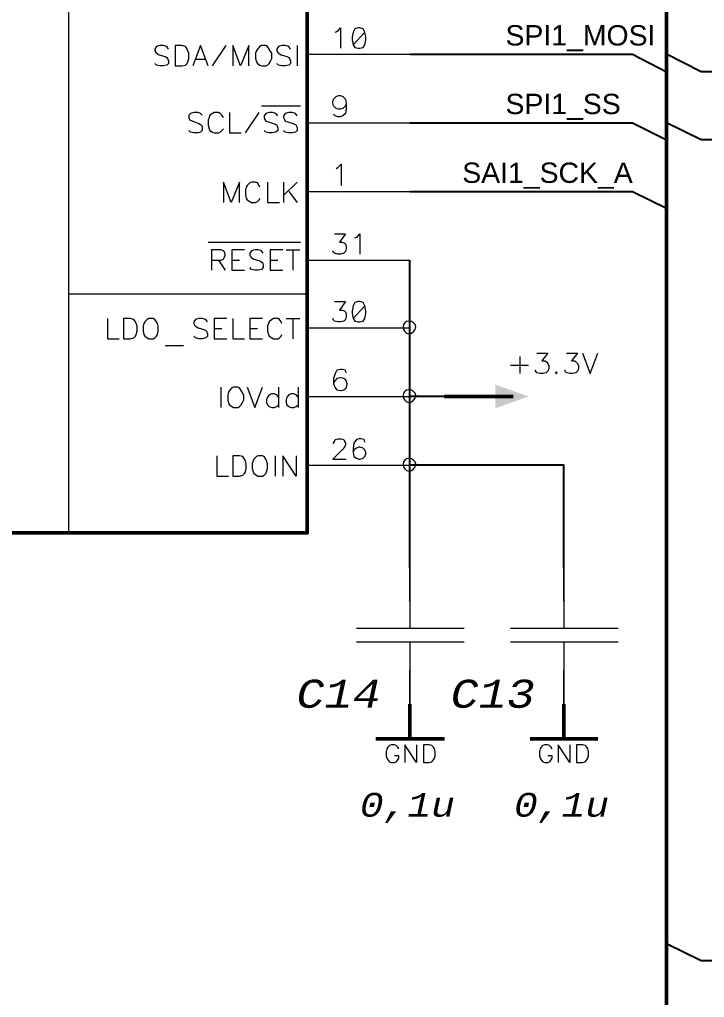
# Model space of a CAD drawing. Header units: millimetres. Extents: x -2024 to 917, y -725 to 13.
# Drawn here: x -1541.6 to -1507.9, y -115.44 to -67.36 of the extents above; entities that cross this region are included whole.
import ezdxf

# ---------------------------------------------------------------- set-up
doc = ezdxf.new("R2010")
doc.units = ezdxf.units.MM
doc.styles.add('PDF Courier New Italic', font='couri.ttf')
doc.styles.get("Standard").update_dxf_attribs({"font": 'arial.ttf'})

msp = doc.modelspace()

# ---------------------------------------------------------------- linework, layer by layer
at = {"color": 7, "lineweight": 50}
msp.add_lwpolyline([(-1561.066, -92.602), (-1561.066, -25.352), (-1527.441, -25.352), (-1527.441, -92.602)], close=True, dxfattribs=at)
at = {"color": 7, "lineweight": 18}
for points in [[(-1539.191, -25.352), (-1539.191, -92.602)], [(-1526.066, -67.977), (-1525.941, -67.935), (-1525.816, -67.768), (-1525.816, -68.768)], [(-1524.608, -67.977), (-1525.191, -68.602)], [(-1534.274, -68.81), (-1534.358, -68.685), (-1534.524, -68.643), (-1534.691, -68.643), (-1534.858, -68.685), (-1534.941, -68.81), (-1534.941, -68.893), (-1534.899, -68.977), (-1534.858, -69.018), (-1534.733, -69.102), (-1534.441, -69.185), (-1534.358, -69.227), (-1534.316, -69.268), (-1534.274, -69.393), (-1534.274, -69.518), (-1534.358, -69.602), (-1534.524, -69.643), (-1534.691, -69.643), (-1534.858, -69.602), (-1534.941, -69.518)], [(-1532.316, -69.643), (-1532.691, -68.643), (-1533.066, -69.643)], [(-1532.108, -69.643), (-1531.441, -68.643)], [(-1530.316, -69.643), (-1530.316, -68.643), (-1530.733, -69.643), (-1531.108, -68.643), (-1531.108, -69.643)], [(-1528.274, -68.81), (-1528.358, -68.685), (-1528.524, -68.643), (-1528.691, -68.643), (-1528.858, -68.685), (-1528.941, -68.81), (-1528.941, -68.893), (-1528.899, -68.977), (-1528.858, -69.018), (-1528.733, -69.102), (-1528.441, -69.185), (-1528.358, -69.227), (-1528.316, -69.268), (-1528.274, -69.393), (-1528.274, -69.518), (-1528.358, -69.602), (-1528.524, -69.643), (-1528.691, -69.643), (-1528.858, -69.602), (-1528.941, -69.518)], [(-1527.941, -68.643), (-1527.941, -69.643)], [(-1532.941, -69.31), (-1532.441, -69.31)], [(-1525.524, -71.477), (-1525.566, -71.602), (-1525.691, -71.727), (-1525.816, -71.768), (-1525.899, -71.768), (-1526.024, -71.727), (-1526.149, -71.602), (-1526.191, -71.477), (-1526.191, -71.393), (-1526.149, -71.268), (-1526.024, -71.143), (-1525.899, -71.102), (-1525.816, -71.102), (-1525.691, -71.143), (-1525.566, -71.268), (-1525.524, -71.477), (-1525.524, -71.727), (-1525.566, -71.977), (-1525.691, -72.102), (-1525.816, -72.143), (-1525.941, -72.143), (-1526.066, -72.102), (-1526.149, -72.018)], [(-1529.691, -71.602), (-1527.774, -71.602)], [(-1532.608, -72.06), (-1532.691, -71.977), (-1532.816, -71.935), (-1533.024, -71.935), (-1533.191, -71.977), (-1533.274, -72.06), (-1533.274, -72.185), (-1533.233, -72.268), (-1533.191, -72.31), (-1533.066, -72.352), (-1532.774, -72.477), (-1532.691, -72.518), (-1532.649, -72.56), (-1532.608, -72.643), (-1532.608, -72.81), (-1532.691, -72.893), (-1532.816, -72.935), (-1533.024, -72.935), (-1533.191, -72.893), (-1533.274, -72.81)], [(-1531.566, -72.185), (-1531.649, -72.06), (-1531.733, -71.977), (-1531.816, -71.935), (-1532.024, -71.935), (-1532.108, -71.977), (-1532.233, -72.06), (-1532.274, -72.185), (-1532.316, -72.31), (-1532.316, -72.56), (-1532.274, -72.727), (-1532.233, -72.81), (-1532.108, -72.893), (-1532.024, -72.935), (-1531.816, -72.935), (-1531.733, -72.893), (-1531.649, -72.81), (-1531.566, -72.727)], [(-1531.274, -71.935), (-1531.274, -72.935), (-1530.691, -72.935)], [(-1530.483, -72.935), (-1529.816, -71.935)], [(-1528.899, -72.102), (-1528.983, -71.977), (-1529.149, -71.935), (-1529.316, -71.935), (-1529.483, -71.977), (-1529.566, -72.102), (-1529.566, -72.185), (-1529.524, -72.268), (-1529.483, -72.352), (-1529.358, -72.393), (-1529.108, -72.477), (-1528.983, -72.518), (-1528.941, -72.56), (-1528.899, -72.685), (-1528.899, -72.81), (-1528.983, -72.893), (-1529.149, -72.935), (-1529.316, -72.935), (-1529.483, -72.893), (-1529.566, -72.81)], [(-1527.941, -72.102), (-1528.024, -71.977), (-1528.191, -71.935), (-1528.358, -71.935), (-1528.524, -71.977), (-1528.608, -72.102), (-1528.608, -72.185), (-1528.566, -72.268), (-1528.524, -72.352), (-1528.399, -72.393), (-1528.149, -72.477), (-1528.024, -72.518), (-1527.983, -72.56), (-1527.941, -72.685), (-1527.941, -72.81), (-1528.024, -72.893), (-1528.191, -72.935), (-1528.358, -72.935), (-1528.524, -72.893), (-1528.608, -72.81)], [(-1526.024, -74.685), (-1525.941, -74.643), (-1525.774, -74.477), (-1525.774, -75.518)], [(-1530.774, -76.352), (-1530.774, -75.352), (-1531.191, -76.352), (-1531.566, -75.352), (-1531.566, -76.352)], [(-1529.774, -75.602), (-1529.816, -75.518), (-1529.899, -75.393), (-1529.983, -75.352), (-1530.191, -75.352), (-1530.274, -75.393), (-1530.399, -75.518), (-1530.441, -75.602), (-1530.483, -75.727), (-1530.483, -75.977), (-1530.441, -76.143), (-1530.399, -76.227), (-1530.274, -76.31), (-1530.191, -76.352), (-1529.983, -76.352), (-1529.899, -76.31), (-1529.816, -76.227), (-1529.774, -76.143)], [(-1529.399, -75.352), (-1529.399, -76.352), (-1528.816, -76.352)], [(-1528.608, -75.352), (-1528.608, -76.352)], [(-1527.941, -75.352), (-1528.608, -76.018)], [(-1528.358, -75.81), (-1527.941, -76.352)], [(-1526.108, -77.893), (-1525.566, -77.893), (-1525.858, -78.31), (-1525.733, -78.31), (-1525.608, -78.352), (-1525.566, -78.393), (-1525.524, -78.518), (-1525.524, -78.643), (-1525.566, -78.768), (-1525.649, -78.852), (-1525.816, -78.893), (-1525.941, -78.893), (-1526.108, -78.852), (-1526.149, -78.81), (-1526.191, -78.727)], [(-1525.108, -78.102), (-1524.983, -78.06), (-1524.858, -77.893), (-1524.858, -78.893)], [(-1532.316, -78.31), (-1527.774, -78.31)], [(-1532.149, -79.185), (-1531.691, -79.185), (-1531.566, -79.143), (-1531.524, -79.06), (-1531.483, -78.977), (-1531.483, -78.893), (-1531.524, -78.768), (-1531.566, -78.727), (-1531.691, -78.685), (-1532.149, -78.685), (-1532.149, -79.685)], [(-1530.524, -78.685), (-1531.149, -78.685), (-1531.149, -79.685), (-1530.524, -79.685)], [(-1529.608, -78.852), (-1529.691, -78.727), (-1529.858, -78.685), (-1530.024, -78.685), (-1530.191, -78.727), (-1530.274, -78.852), (-1530.274, -78.935), (-1530.233, -79.018), (-1530.191, -79.06), (-1530.066, -79.143), (-1529.774, -79.227), (-1529.691, -79.268), (-1529.649, -79.31), (-1529.608, -79.435), (-1529.608, -79.56), (-1529.691, -79.643), (-1529.858, -79.685), (-1530.024, -79.685), (-1530.191, -79.643), (-1530.274, -79.56)], [(-1528.649, -78.685), (-1529.274, -78.685), (-1529.274, -79.685), (-1528.649, -79.685)], [(-1528.483, -78.685), (-1527.816, -78.685)], [(-1528.149, -78.685), (-1528.149, -79.685)], [(-1531.816, -79.185), (-1531.483, -79.685)], [(-1531.149, -79.185), (-1530.774, -79.185)], [(-1529.274, -79.185), (-1528.899, -79.185)], [(-1539.191, -80.852), (-1527.441, -80.852)], [(-1526.108, -81.227), (-1525.566, -81.227), (-1525.858, -81.643), (-1525.733, -81.643), (-1525.608, -81.685), (-1525.566, -81.727), (-1525.524, -81.852), (-1525.524, -81.977), (-1525.566, -82.102), (-1525.649, -82.185), (-1525.816, -82.227), (-1525.941, -82.227), (-1526.108, -82.185), (-1526.149, -82.143), (-1526.191, -82.06)], [(-1524.608, -81.435), (-1525.191, -82.06)], [(-1537.274, -82.06), (-1537.274, -83.06), (-1536.691, -83.06)], [(-1532.358, -82.227), (-1532.441, -82.102), (-1532.608, -82.06), (-1532.774, -82.06), (-1532.941, -82.102), (-1533.024, -82.227), (-1533.024, -82.31), (-1532.983, -82.393), (-1532.941, -82.435), (-1532.816, -82.518), (-1532.524, -82.602), (-1532.441, -82.643), (-1532.399, -82.685), (-1532.358, -82.81), (-1532.358, -82.935), (-1532.441, -83.018), (-1532.608, -83.06), (-1532.774, -83.06), (-1532.941, -83.018), (-1533.024, -82.935)], [(-1531.399, -82.06), (-1532.024, -82.06), (-1532.024, -83.06), (-1531.399, -83.06)], [(-1531.108, -82.06), (-1531.108, -83.06), (-1530.524, -83.06)], [(-1529.649, -82.06), (-1530.274, -82.06), (-1530.274, -83.06), (-1529.649, -83.06)], [(-1528.691, -82.31), (-1528.733, -82.227), (-1528.816, -82.102), (-1528.899, -82.06), (-1529.108, -82.06), (-1529.191, -82.102), (-1529.316, -82.227), (-1529.358, -82.31), (-1529.399, -82.435), (-1529.399, -82.685), (-1529.358, -82.852), (-1529.316, -82.935), (-1529.191, -83.018), (-1529.108, -83.06), (-1528.899, -83.06), (-1528.816, -83.018), (-1528.733, -82.935), (-1528.691, -82.852)], [(-1528.483, -82.06), (-1527.816, -82.06)], [(-1528.149, -82.06), (-1528.149, -83.06)], [(-1532.024, -82.56), (-1531.649, -82.56)], [(-1530.274, -82.56), (-1529.899, -82.56)], [(-1534.441, -83.393), (-1533.524, -83.393)], [(-1516.983, -83.935), (-1516.983, -84.768)], [(-1516.149, -83.768), (-1515.608, -83.768), (-1515.899, -84.143), (-1515.733, -84.143), (-1515.649, -84.227), (-1515.608, -84.268), (-1515.566, -84.393), (-1515.566, -84.518), (-1515.608, -84.643), (-1515.691, -84.727), (-1515.858, -84.768), (-1515.983, -84.768), (-1516.149, -84.727), (-1516.191, -84.685), (-1516.233, -84.602)], [(-1514.691, -83.768), (-1514.149, -83.768), (-1514.441, -84.143), (-1514.274, -84.143), (-1514.191, -84.227), (-1514.149, -84.268), (-1514.108, -84.393), (-1514.108, -84.518), (-1514.149, -84.643), (-1514.233, -84.727), (-1514.399, -84.768), (-1514.524, -84.768), (-1514.691, -84.727), (-1514.733, -84.685), (-1514.774, -84.602)], [(-1513.899, -83.768), (-1513.524, -84.768), (-1513.149, -83.768)], [(-1525.524, -84.727), (-1525.566, -84.602), (-1525.733, -84.56), (-1525.816, -84.56), (-1525.983, -84.602), (-1526.066, -84.768), (-1526.149, -85.018), (-1526.149, -85.268), (-1526.066, -85.477), (-1525.983, -85.56), (-1525.816, -85.602), (-1525.774, -85.602), (-1525.649, -85.56), (-1525.524, -85.477), (-1525.483, -85.31), (-1525.483, -85.268), (-1525.524, -85.102), (-1525.649, -85.018), (-1525.774, -84.977), (-1525.816, -84.977), (-1525.983, -85.018), (-1526.066, -85.102), (-1526.149, -85.268)], [(-1517.441, -84.352), (-1516.566, -84.352)], [(-1531.691, -85.435), (-1531.691, -86.435)], [(-1530.399, -85.435), (-1530.024, -86.435), (-1529.649, -85.435)], [(-1528.858, -85.435), (-1528.858, -86.435)], [(-1527.899, -85.435), (-1527.899, -86.435)], [(-1528.858, -85.935), (-1528.941, -85.81), (-1529.066, -85.768), (-1529.191, -85.768), (-1529.316, -85.81), (-1529.399, -85.935), (-1529.441, -86.06), (-1529.441, -86.185), (-1529.399, -86.31), (-1529.316, -86.393), (-1529.191, -86.435), (-1529.066, -86.435), (-1528.941, -86.393), (-1528.858, -86.31)], [(-1527.899, -85.935), (-1527.983, -85.81), (-1528.108, -85.768), (-1528.233, -85.768), (-1528.358, -85.81), (-1528.441, -85.935), (-1528.483, -86.06), (-1528.483, -86.185), (-1528.441, -86.31), (-1528.358, -86.393), (-1528.233, -86.435), (-1528.108, -86.435), (-1527.983, -86.393), (-1527.899, -86.31)], [(-1526.149, -88.227), (-1526.149, -88.185), (-1526.108, -88.102), (-1526.066, -88.018), (-1525.941, -87.977), (-1525.774, -87.977), (-1525.649, -88.018), (-1525.608, -88.102), (-1525.566, -88.185), (-1525.566, -88.268), (-1525.608, -88.393), (-1525.733, -88.518), (-1526.191, -88.977), (-1525.524, -88.977)], [(-1524.608, -88.143), (-1524.649, -88.018), (-1524.816, -87.977), (-1524.899, -87.977), (-1525.024, -88.018), (-1525.149, -88.185), (-1525.191, -88.435), (-1525.191, -88.643), (-1525.149, -88.852), (-1525.024, -88.935), (-1524.899, -88.977), (-1524.858, -88.977), (-1524.691, -88.935), (-1524.608, -88.852), (-1524.566, -88.727), (-1524.566, -88.643), (-1524.608, -88.518), (-1524.691, -88.435), (-1524.858, -88.393), (-1524.899, -88.393), (-1525.024, -88.435), (-1525.149, -88.518), (-1525.191, -88.643)], [(-1531.899, -88.81), (-1531.899, -89.81), (-1531.316, -89.81)], [(-1529.024, -88.81), (-1529.024, -89.81)], [(-1527.983, -88.81), (-1527.983, -89.81), (-1528.649, -88.81), (-1528.649, -89.81)], [(-1522.941, -103.227), (-1522.983, -103.143), (-1523.066, -103.06), (-1523.149, -103.018), (-1523.316, -103.018), (-1523.399, -103.06), (-1523.483, -103.143), (-1523.524, -103.227), (-1523.566, -103.352), (-1523.566, -103.56), (-1523.524, -103.685), (-1523.483, -103.768), (-1523.399, -103.852), (-1523.316, -103.893), (-1523.149, -103.893), (-1523.066, -103.852), (-1522.983, -103.768), (-1522.941, -103.685), (-1522.941, -103.56), (-1523.149, -103.56)], [(-1522.066, -103.018), (-1522.066, -103.893), (-1522.649, -103.018), (-1522.649, -103.893)], [(-1515.399, -103.227), (-1515.441, -103.143), (-1515.524, -103.06), (-1515.608, -103.018), (-1515.774, -103.018), (-1515.858, -103.06), (-1515.941, -103.143), (-1515.983, -103.227), (-1516.024, -103.352), (-1516.024, -103.56), (-1515.983, -103.685), (-1515.941, -103.768), (-1515.858, -103.852), (-1515.774, -103.893), (-1515.608, -103.893), (-1515.524, -103.852), (-1515.441, -103.768), (-1515.399, -103.685), (-1515.399, -103.56), (-1515.608, -103.56)], [(-1514.524, -103.018), (-1514.524, -103.893), (-1515.108, -103.018), (-1515.108, -103.893)]]:
    msp.add_lwpolyline(points, dxfattribs=at)
at = {"color": 7, "lineweight": 50}
for points in [[(-1509.774, -66.56), (-1509.774, -69.06), (-1509.774, -69.935), (-1509.774, -72.435), (-1509.774, -73.268), (-1509.774, -75.81), (-1509.774, -113.643), (-1509.774, -117.018)], [(-1517.316, -85.893), (-1520.691, -85.893)], [(-1522.399, -102.727), (-1522.399, -101.018)], [(-1514.816, -102.727), (-1514.816, -101.018)], [(-1524.066, -102.727), (-1520.691, -102.727)], [(-1516.483, -102.727), (-1513.149, -102.727)]]:
    msp.add_lwpolyline(points, dxfattribs=at)
at = {"color": 7, "lineweight": 18}
for points in [[(-1524.941, -67.768), (-1525.108, -67.81), (-1525.191, -67.977), (-1525.233, -68.227), (-1525.233, -68.352), (-1525.191, -68.602), (-1525.108, -68.727), (-1524.941, -68.768), (-1524.858, -68.768), (-1524.691, -68.727), (-1524.608, -68.602), (-1524.566, -68.352), (-1524.566, -68.227), (-1524.608, -67.977), (-1524.691, -67.81), (-1524.858, -67.768)], [(-1533.941, -68.643), (-1533.941, -69.643), (-1533.608, -69.643), (-1533.441, -69.602), (-1533.358, -69.518), (-1533.316, -69.435), (-1533.274, -69.268), (-1533.274, -69.018), (-1533.316, -68.893), (-1533.358, -68.81), (-1533.441, -68.685), (-1533.608, -68.643)], [(-1529.691, -68.643), (-1529.774, -68.685), (-1529.899, -68.81), (-1529.941, -68.893), (-1529.983, -69.018), (-1529.983, -69.268), (-1529.941, -69.435), (-1529.899, -69.518), (-1529.774, -69.602), (-1529.691, -69.643), (-1529.483, -69.643), (-1529.399, -69.602), (-1529.316, -69.518), (-1529.274, -69.435), (-1529.191, -69.268), (-1529.191, -69.018), (-1529.274, -68.893), (-1529.316, -68.81), (-1529.399, -68.685), (-1529.483, -68.643)], [(-1524.941, -81.227), (-1525.108, -81.268), (-1525.191, -81.435), (-1525.233, -81.685), (-1525.233, -81.81), (-1525.191, -82.06), (-1525.108, -82.185), (-1524.941, -82.227), (-1524.858, -82.227), (-1524.691, -82.185), (-1524.608, -82.06), (-1524.566, -81.81), (-1524.566, -81.685), (-1524.608, -81.435), (-1524.691, -81.268), (-1524.858, -81.227)], [(-1536.483, -82.06), (-1536.483, -83.06), (-1536.149, -83.06), (-1535.983, -83.018), (-1535.899, -82.935), (-1535.858, -82.852), (-1535.816, -82.685), (-1535.816, -82.435), (-1535.858, -82.31), (-1535.899, -82.227), (-1535.983, -82.102), (-1536.149, -82.06)], [(-1535.233, -82.06), (-1535.316, -82.102), (-1535.441, -82.227), (-1535.483, -82.31), (-1535.524, -82.435), (-1535.524, -82.685), (-1535.483, -82.852), (-1535.441, -82.935), (-1535.316, -83.018), (-1535.233, -83.06), (-1535.024, -83.06), (-1534.941, -83.018), (-1534.858, -82.935), (-1534.816, -82.852), (-1534.774, -82.685), (-1534.774, -82.435), (-1534.816, -82.31), (-1534.858, -82.227), (-1534.941, -82.102), (-1535.024, -82.06)], [(-1515.191, -84.685), (-1515.233, -84.727), (-1515.191, -84.768), (-1515.149, -84.727)], [(-1531.066, -85.435), (-1531.149, -85.477), (-1531.274, -85.602), (-1531.316, -85.685), (-1531.358, -85.81), (-1531.358, -86.06), (-1531.316, -86.227), (-1531.274, -86.31), (-1531.149, -86.393), (-1531.066, -86.435), (-1530.858, -86.435), (-1530.774, -86.393), (-1530.691, -86.31), (-1530.649, -86.227), (-1530.566, -86.06), (-1530.566, -85.81), (-1530.649, -85.685), (-1530.691, -85.602), (-1530.774, -85.477), (-1530.858, -85.435)], [(-1531.108, -88.81), (-1531.108, -89.81), (-1530.774, -89.81), (-1530.608, -89.768), (-1530.524, -89.685), (-1530.483, -89.602), (-1530.441, -89.435), (-1530.441, -89.185), (-1530.483, -89.06), (-1530.524, -88.977), (-1530.608, -88.852), (-1530.774, -88.81)], [(-1529.858, -88.81), (-1529.941, -88.852), (-1530.066, -88.977), (-1530.108, -89.06), (-1530.149, -89.185), (-1530.149, -89.435), (-1530.108, -89.602), (-1530.066, -89.685), (-1529.941, -89.768), (-1529.858, -89.81), (-1529.649, -89.81), (-1529.566, -89.768), (-1529.483, -89.685), (-1529.441, -89.602), (-1529.399, -89.435), (-1529.399, -89.185), (-1529.441, -89.06), (-1529.483, -88.977), (-1529.566, -88.852), (-1529.649, -88.81)], [(-1521.733, -103.018), (-1521.733, -103.893), (-1521.441, -103.893), (-1521.316, -103.852), (-1521.233, -103.768), (-1521.191, -103.685), (-1521.149, -103.56), (-1521.149, -103.352), (-1521.191, -103.227), (-1521.233, -103.143), (-1521.316, -103.06), (-1521.441, -103.018)], [(-1514.191, -103.018), (-1514.191, -103.893), (-1513.899, -103.893), (-1513.774, -103.852), (-1513.691, -103.768), (-1513.649, -103.685), (-1513.608, -103.56), (-1513.608, -103.352), (-1513.649, -103.227), (-1513.691, -103.143), (-1513.774, -103.06), (-1513.899, -103.018)]]:
    msp.add_lwpolyline(points, close=True, dxfattribs=at)
at = {"color": 7, "lineweight": 5}
for points in [[(-1527.441, -69.06), (-1522.399, -69.06)], [(-1527.441, -72.435), (-1522.399, -72.435)], [(-1527.441, -75.81), (-1522.399, -75.81)], [(-1527.441, -79.185), (-1522.399, -79.185)], [(-1527.441, -82.518), (-1522.399, -82.518)], [(-1527.441, -85.893), (-1522.399, -85.893)], [(-1519.024, -85.893), (-1520.691, -85.893)], [(-1527.441, -89.268), (-1522.399, -89.268)], [(-1522.399, -95.977), (-1522.399, -94.31)], [(-1514.816, -95.977), (-1514.816, -94.31)], [(-1522.399, -102.727), (-1522.399, -101.018), (-1522.399, -99.352)], [(-1514.816, -102.727), (-1514.816, -101.018), (-1514.816, -99.352)]]:
    msp.add_lwpolyline(points, dxfattribs=at)
at = {"color": 7, "lineweight": 25}
for points in [[(-1522.399, -69.06), (-1513.983, -69.06), (-1511.441, -69.06), (-1509.774, -69.935)], [(-1499.691, -69.935), (-1505.566, -69.935), (-1508.066, -69.935), (-1509.774, -69.06)], [(-1522.399, -72.435), (-1513.983, -72.435), (-1511.441, -72.435), (-1509.774, -73.268)], [(-1499.691, -73.268), (-1505.566, -73.268), (-1508.066, -73.268), (-1509.774, -72.435)], [(-1522.399, -75.81), (-1514.816, -75.81), (-1511.441, -75.81), (-1509.774, -76.643)], [(-1522.399, -94.31), (-1522.399, -89.268), (-1522.399, -85.893), (-1522.399, -82.518), (-1522.399, -79.185)], [(-1520.691, -85.893), (-1522.399, -85.893)], [(-1514.816, -94.31), (-1514.816, -89.268), (-1522.399, -89.268)], [(-1499.691, -113.643), (-1505.566, -113.643), (-1508.066, -113.643), (-1509.774, -112.81)]]:
    msp.add_lwpolyline(points, dxfattribs=at)
at = {"color": 7, "lineweight": 13}
for points in [[(-1522.399, -94.31), (-1522.399, -97.31)], [(-1514.816, -94.31), (-1514.816, -97.31)], [(-1519.733, -97.31), (-1525.024, -97.31)], [(-1512.149, -97.31), (-1517.441, -97.31)], [(-1519.733, -97.977), (-1525.024, -97.977)], [(-1522.399, -97.977), (-1522.399, -101.018)], [(-1512.149, -97.977), (-1517.441, -97.977)], [(-1514.816, -97.977), (-1514.816, -101.018)]]:
    msp.add_lwpolyline(points, dxfattribs=at)
at = {"color": 7, "lineweight": 5}
for points in [[(-1522.441, -82.185), (-1522.608, -82.185), (-1522.733, -82.31), (-1522.733, -82.477)], [(-1522.108, -82.477), (-1522.108, -82.31), (-1522.274, -82.185), (-1522.441, -82.185)], [(-1522.733, -82.477), (-1522.733, -82.643), (-1522.608, -82.81), (-1522.441, -82.81)], [(-1522.441, -82.81), (-1522.274, -82.81), (-1522.108, -82.643), (-1522.108, -82.477)], [(-1522.441, -85.56), (-1522.608, -85.56), (-1522.733, -85.685), (-1522.733, -85.852)], [(-1522.108, -85.852), (-1522.108, -85.685), (-1522.274, -85.56), (-1522.441, -85.56)], [(-1522.733, -85.852), (-1522.733, -86.018), (-1522.608, -86.185), (-1522.441, -86.185)], [(-1522.441, -86.185), (-1522.274, -86.185), (-1522.108, -86.018), (-1522.108, -85.852)], [(-1522.441, -88.935), (-1522.608, -88.935), (-1522.733, -89.06), (-1522.733, -89.227)], [(-1522.108, -89.227), (-1522.108, -89.06), (-1522.274, -88.935), (-1522.441, -88.935)], [(-1522.733, -89.227), (-1522.733, -89.393), (-1522.608, -89.56), (-1522.441, -89.56)], [(-1522.441, -89.56), (-1522.274, -89.56), (-1522.108, -89.393), (-1522.108, -89.227)]]:
    msp.add_open_spline(points, degree=3, dxfattribs=at)
at = {"color": 7, "lineweight": 5, "transparency": 33554559}
msp.add_solid([(-1516.566, -85.893), (-1518.191, -85.31), (-1518.191, -86.477)], dxfattribs=at)

# ---------------------------------------------------------------- texts
at = {"color": 7}
for s, p in [('SPI1_MOSI', (-1517.691, -68.636)), ('SPI1_SS', (-1517.691, -72.011)), ('SAI1_SCK_A', (-1519.819, -75.393))]:
    msp.add_text(s, height=1, dxfattribs=at).set_placement(p)
at = {"color": 7, "attachment_point": 7, "style": 'PDF Courier New Italic'}
for s, insert, char_height in [('C14', (-1527.983, -101.222), 1.3806), ('C13', (-1520.399, -101.222), 1.3806), ('0,1u', (-1524.858, -106.869), 1.1664), ('0,1u', (-1517.274, -106.869), 1.1664)]:
    msp.add_mtext(s, dxfattribs=dict(at, insert=insert, char_height=char_height))

doc.saveas('drawing.dxf')
